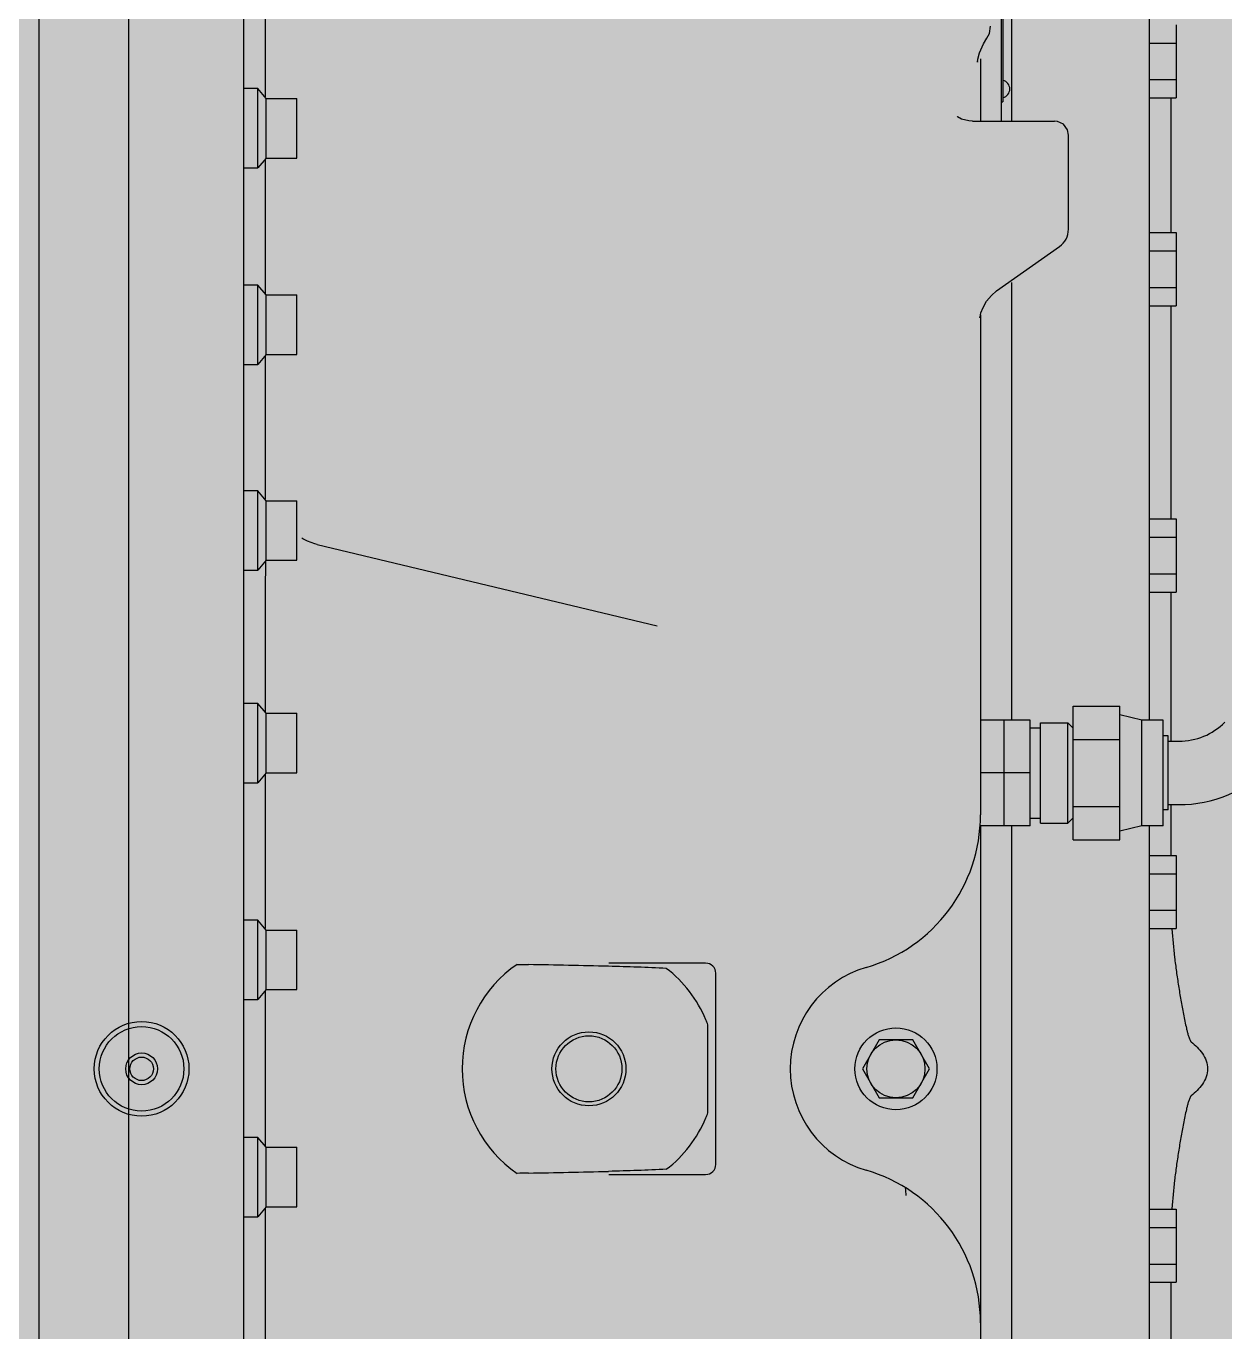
# Model space of a CAD drawing. Header units: millimetres. Extents: x -18489 to 17339, y -1599 to 10961.
# Drawn here: x -14551.59 to -14515.63, y 2497.87 to 2537.06 of the extents above; entities that cross this region are included whole.
import ezdxf

# ---------------------------------------------------------------- set-up
doc = ezdxf.new("R2010")
doc.units = ezdxf.units.MM
for name, color, linetype in [('188K-SM-03-F10-MECH-EQ-Y2257103$0$0 Xref', 8, 'Continuous'), ('188K-SM-03-F10-MECH-EQ-Y2257103$0$M-EQU-FOUNDATION', 8, 'Continuous'), ('188K-SM-03-F10-MECH-EQ-Y2257103$0$Micron CUP L10 HVAC EQU$0$M-MECH-EQU', 136, 'Continuous'), ('188K-SM-03-F10-MECH-EQ-Y2257103$0$Micron CUP L10 HVAC EQU$0$M-PHASE1 AREA', 252, 'Continuous')]:
    doc.layers.add(name, color=color, linetype=linetype)

# ---------------------------------------------------------------- blocks, each defined once
blk = doc.blocks.new('188K-SM-03-F10-MECH-EQ-Y2257103$0$Micron CUP L10 HVAC EQU$0$A$C0c53ceb0')
at = {"layer": '188K-SM-03-F10-MECH-EQ-Y2257103$0$Micron CUP L10 HVAC EQU$0$M-PHASE1 AREA'}
for p, q in [((15946.39442, 14421.94945), (15946.39442, 17666.53668)), ((15919.49876, 15223.37491), (15919.49876, 16544.13405)), ((15980.90207, 15277.66761), (15980.90207, 16489.24129)), ((16208.24658, 16167.89275), (16208.24658, 16283.07838)), ((16208.65255, 16275.21775), (16208.65255, 16173.72466)), ((16211.29137, 16167.89275), (16211.29137, 16238.68024)), ((16252.6498, 15988.11919), (16252.6498, 16238.68024)), ((15987.24539, 16211.78194), (15987.24539, 16175.15033)), ((16203.84011, 16192.8198), (16204.55602, 16194.2062)), ((16204.55602, 16194.2062), (16204.94805, 16196.40179)), ((16260.56626, 16196.81466), (16260.56626, 16174.84077)), ((16201.6451, 16188.40503), (16202.76744, 16191.04029)), ((16202.76744, 16191.04029), (16203.83988, 16192.81941)), ((16252.6498, 16191.32119), (16260.56626, 16191.32119)), ((16201.01222, 16185.59178), (16201.13556, 16186.44039)), ((16201.01906, 16185.73474), (16201.01222, 16185.59178)), ((16201.13556, 16186.44039), (16201.6451, 16188.40503)), ((16201.89951, 16186.58044), (16201.90326, 16185.6663)), ((16201.90326, 16185.66636), (16201.90326, 16167.89275)), ((15985.11403, 16177.65844), (15980.90207, 16177.65844)), ((15985.11403, 16153.85831), (15985.11403, 16177.65844)), ((15987.62599, 16174.70246), (15985.11403, 16177.65844)), ((16252.6498, 16180.33424), (16260.56626, 16180.33424)), ((15987.62599, 16156.8143), (15987.62599, 16174.70246)), ((15987.62599, 16174.70246), (15996.76037, 16174.70246)), ((15996.76037, 16156.8143), (15996.76037, 16174.70246)), ((16208.24658, 16173.72466), (16208.65255, 16173.72466)), ((16252.6498, 16174.84077), (16260.56626, 16174.84077)), ((16258.99312, 16174.84077), (16258.99312, 16134.42179)), ((16195.04673, 16169.13877), (16194.85428, 16169.28819)), ((16196.19157, 16168.51755), (16195.04673, 16169.13877)), ((16198.38703, 16167.95677), (16196.19157, 16168.51755)), ((16199.47864, 16167.89274), (16198.38703, 16167.95677)), ((16199.47836, 16167.89275), (16224.10113, 16167.89275)), ((16225.04193, 16167.79623), (16224.08532, 16167.89257)), ((16226.84142, 16166.92621), (16225.04193, 16167.79623)), ((16228.00407, 16165.28972), (16226.84142, 16166.92621)), ((16228.29142, 16163.70115), (16228.00407, 16165.28972)), ((16228.29146, 16135.41843), (16228.29146, 16163.70242)), ((15987.62599, 16156.8143), (15985.11403, 16153.85831)), ((15987.24539, 16156.36642), (15987.24539, 16116.18421)), ((15987.62599, 16156.8143), (15996.76037, 16156.8143)), ((15980.90207, 16153.85831), (15985.11403, 16153.85831)), ((16252.6498, 16134.42179), (16260.56626, 16134.42179)), ((16260.56626, 16134.42179), (16260.56626, 16112.44789)), ((16206.7524, 16116.90447), (16225.61046, 16130.23913)), ((16252.6498, 16128.92832), (16260.56626, 16128.92832)), ((15985.11403, 16118.69232), (15980.90207, 16118.69232)), ((15985.11403, 16094.89219), (15985.11403, 16118.69232)), ((15987.62599, 16115.73633), (15985.11403, 16118.69232)), ((16211.29137, 15988.11919), (16211.29137, 16119.49429)), ((15987.62599, 16097.84818), (15987.62599, 16115.73633)), ((15987.62599, 16115.73633), (15996.76037, 16115.73633)), ((15996.76037, 16097.84818), (15996.76037, 16115.73633)), ((16203.68999, 16113.80494), (16205.16355, 16115.56954)), ((16205.16355, 16115.56954), (16206.75277, 16116.90473)), ((16252.6498, 16117.94137), (16260.56626, 16117.94137)), ((16202.04966, 16110.35129), (16202.65981, 16111.99313)), ((16202.65981, 16111.99313), (16203.68999, 16113.80494)), ((16252.6498, 16112.44789), (16260.56626, 16112.44789)), ((16258.99312, 16112.44789), (16258.99312, 16048.5079)), ((16201.74017, 16108.81524), (16201.78955, 16109.19534)), ((16201.74417, 16108.87534), (16201.74017, 16108.81524)), ((16201.78955, 16109.19534), (16202.04966, 16110.35129)), ((16201.90326, 16109.70069), (16201.90326, 15959.66935)), ((15987.62599, 16097.84818), (15985.11403, 16094.89219)), ((15987.24539, 16097.4003), (15987.24539, 16054.40911)), ((15987.62599, 16097.84818), (15996.76037, 16097.84818)), ((15980.90207, 16094.89219), (15985.11403, 16094.89219)), ((15985.11403, 16056.91722), (15980.90207, 16056.91722)), ((15985.11403, 16033.11709), (15985.11403, 16056.91722)), ((15987.62599, 16053.96123), (15985.11403, 16056.91722)), ((15987.62599, 16036.07308), (15987.62599, 16053.96123)), ((15987.62599, 16053.96123), (15996.76037, 16053.96123)), ((15996.76037, 16036.07308), (15996.76037, 16053.96123)), ((16252.6498, 16048.5079), (16260.56626, 16048.5079)), ((16260.56626, 16048.5079), (16260.56626, 16026.534)), ((15998.60711, 16042.50677), (15998.25476, 16042.72048)), ((15999.99134, 16041.80412), (15998.60711, 16042.50677)), ((16002.16842, 16041.01534), (15999.99134, 16041.80412)), ((16002.91495, 16040.81896), (16002.16842, 16041.01534)), ((16002.91048, 16040.81997), (16104.91487, 16016.37891)), ((16252.6498, 16043.01442), (16260.56626, 16043.01442)), ((15980.90207, 16033.11709), (15985.11403, 16033.11709)), ((15987.62599, 16036.07308), (15985.11403, 16033.11709)), ((15987.38958, 16035.95751), (15987.24539, 16026.78324)), ((15987.62599, 16036.07308), (15996.76037, 16036.07308)), ((16252.6498, 16032.02747), (16260.56626, 16032.02747)), ((15987.24539, 16026.80694), (15987.24539, 15990.60199)), ((16252.6498, 16026.534), (16260.56626, 16026.534)), ((16258.99312, 16026.534), (16258.99312, 15981.77587)), ((15985.11403, 15993.1101), (15980.90207, 15993.1101)), ((15985.11403, 15969.30997), (15985.11403, 15993.1101)), ((15987.62599, 15990.15412), (15985.11403, 15993.1101)), ((15987.62599, 15972.26596), (15987.62599, 15990.15412)), ((15987.62599, 15990.15412), (15996.76037, 15990.15412)), ((15996.76037, 15972.26596), (15996.76037, 15990.15412)), ((16229.71236, 15992.33039), (16243.66766, 15992.33039)), ((16229.71236, 15952.1914), (16229.71236, 15992.33039)), ((16243.66766, 15952.1914), (16243.66766, 15992.33039)), ((16250.32815, 15988.11919), (16243.66766, 15989.70502)), ((16216.772, 15988.11919), (16201.90326, 15988.11919)), ((16208.90628, 15988.11919), (16208.90628, 15956.4026)), ((16216.772, 15956.4026), (16216.772, 15988.11919)), ((16216.772, 15985.82291), (16219.94366, 15985.82291)), ((16219.94366, 15987.32627), (16228.13288, 15987.32627)), ((16219.94366, 15957.19552), (16219.94366, 15987.32627)), ((16228.13288, 15957.19551), (16228.13288, 15987.32627)), ((16228.13288, 15987.32627), (16229.71236, 15985.74679)), ((16256.67147, 15988.11919), (16250.32815, 15988.11919)), ((16250.32815, 15956.4026), (16250.32815, 15988.11919)), ((16256.67147, 15956.4026), (16256.67147, 15988.11919)), ((16229.71236, 15982.29564), (16243.66766, 15982.29564)), ((16258.25729, 15983.3617), (16256.67147, 15983.3617)), ((16258.25729, 15961.16009), (16258.25729, 15983.3617)), ((16258.25729, 15981.77587), (16261.42895, 15981.77587)), ((15987.62599, 15972.26596), (15985.11403, 15969.30997)), ((15987.24539, 15971.81808), (15987.24539, 15925.56538)), ((15987.62599, 15972.26596), (15996.76037, 15972.26596)), ((16216.772, 15972.26089), (16201.90326, 15972.26089)), ((15980.90207, 15969.30997), (15985.11403, 15969.30997)), ((16229.71236, 15962.22615), (16243.66766, 15962.22615)), ((16258.25729, 15962.74592), (16261.42895, 15962.74592)), ((16258.99312, 15962.74592), (16258.99312, 15947.52228)), ((16216.772, 15958.69888), (16219.94366, 15958.69888)), ((16228.13288, 15957.19551), (16229.71236, 15958.775)), ((16258.25729, 15961.16009), (16256.67147, 15961.16009)), ((16216.772, 15956.4026), (16201.78642, 15956.4026)), ((16201.90326, 15956.4026), (16201.90326, 15657.17628)), ((16211.29137, 15647.4146), (16211.29137, 15956.4026)), ((16219.94366, 15957.19551), (16228.13288, 15957.19551)), ((16250.32815, 15956.4026), (16243.66766, 15954.81677)), ((16256.67147, 15956.4026), (16250.32815, 15956.4026)), ((16252.6498, 15589.58778), (16252.6498, 15956.4026)), ((16229.71236, 15952.1914), (16243.66766, 15952.1914)), ((16252.6498, 15947.52228), (16260.56626, 15947.52228)), ((16260.56626, 15947.52228), (16260.56626, 15925.54838)), ((16252.6498, 15942.0288), (16260.56626, 15942.0288)), ((16252.6498, 15931.04185), (16260.56626, 15931.04185)), ((15985.11403, 15928.07349), (15980.90207, 15928.07349)), ((15985.11403, 15904.27336), (15985.11403, 15928.07349)), ((15987.62599, 15925.1175), (15985.11403, 15928.07349)), ((15987.62599, 15925.1175), (15996.76037, 15925.1175)), ((15987.62599, 15907.22935), (15987.62599, 15925.1175)), ((15996.76037, 15907.22935), (15996.76037, 15925.1175)), ((16252.6498, 15925.54838), (16260.56626, 15925.54838)), ((16119.44013, 15915.17104), (16090.35648, 15915.17104)), ((16122.48492, 15854.78265), (16122.48492, 15912.12624)), ((15987.62599, 15907.22935), (15985.11403, 15904.27336)), ((15987.62599, 15907.22935), (15996.76037, 15907.22935)), ((15980.90207, 15904.27336), (15985.11403, 15904.27336)), ((15987.24539, 15906.78147), (15987.24539, 15860.36132)), ((16120.12787, 15870.26873), (16120.12787, 15896.64016)), ((16171.4943, 15892.17651), (16166.45862, 15883.45445)), ((16181.56567, 15892.17651), (16171.4943, 15892.17651)), ((16186.60136, 15883.45445), (16181.56567, 15892.17651)), ((16166.45862, 15883.45445), (16171.4943, 15874.73238)), ((16181.56567, 15874.73238), (16186.60136, 15883.45445)), ((16171.4943, 15874.73238), (16181.56567, 15874.73238)), ((15985.11403, 15862.86943), (15980.90207, 15862.86943)), ((15987.62599, 15859.91345), (15985.11403, 15862.86943)), ((15985.11403, 15839.0693), (15985.11403, 15862.86943)), ((15987.62599, 15859.91345), (15996.76037, 15859.91345)), ((15987.62599, 15842.02529), (15987.62599, 15859.91345)), ((15996.76037, 15842.02529), (15996.76037, 15859.91345)), ((16090.35648, 15851.73786), (16119.44013, 15851.73786)), ((15987.62599, 15842.02529), (15985.11403, 15839.0693)), ((15987.24539, 15841.57741), (15987.24539, 15795.32177)), ((15987.62599, 15842.02529), (15996.76037, 15842.02529)), ((16252.6498, 15841.36051), (16260.56626, 15841.36051)), ((16260.56626, 15841.36051), (16260.56626, 15819.38662)), ((15980.90207, 15839.0693), (15985.11403, 15839.0693)), ((16252.6498, 15835.86704), (16260.56626, 15835.86704)), ((16252.6498, 15824.88009), (16260.56626, 15824.88009)), ((16252.6498, 15819.38662), (16260.56626, 15819.38662)), ((16258.99312, 15819.38662), (16258.99312, 15740.3749))]:
    blk.add_line(p, q, dxfattribs=at)
for centre, radius in [((15950.20041, 15883.45445), 14.20903), ((15950.20041, 15883.45445), 12.68664), ((16176.52999, 15883.45445), 12.29335), ((16084.42502, 15883.45445), 11.10081), ((16084.42502, 15883.45445), 9.90826), ((16176.52999, 15883.45445), 8.72206), ((15950.20041, 15883.45445), 4.75749), ((15950.20041, 15883.45445), 3.52688)]:
    blk.add_circle(centre, radius, dxfattribs=at)
for centre, radius, start, end in [((16208.06617, 16177.53065), 2.62893, 282.8882277, 77.1117723), ((16221.95236, 16135.41682), 6.33911, 305.1657342, 0.0145603), ((16261.42895, 16001.28405), 19.50818, 270, 315), ((16261.42895, 16001.28405), 38.53814, 270, 315), ((16154.20151, 15959.66935), 47.70175, 286.3288618, 0), ((16119.44013, 15912.12624), 3.04479, 0, 90), ((16084.42502, 15883.45445), 38.05991, 124.5092452, 235.4908554), ((16068.94535, 16092.39444), 177.68146, 268.0381475, 269.1282117), ((16034.93851, 13849.87514), 2065.09568, 88.46293326, 89.13145792), ((16084.42502, 15883.45445), 38.05991, 22.7658208, 52.4142104), ((16176.52999, 15883.45445), 31.71659, 106.3288618, 253.6711382), ((16084.43124, 15883.4569), 38.05322, 20.2698898, 22.7660402), ((16084.42502, 15883.45445), 38.05991, 307.5857896, 337.2341792), ((16084.43991, 15883.44857), 38.0439, 337.233654, 339.730416), ((16068.97183, 15673.57869), 178.61754, 90.8726947, 91.960049), ((16034.94583, 17916.79179), 2064.85361, 270.86870216, 271.53704385), ((16119.44013, 15854.78265), 3.04479, 270, 0), ((16154.20151, 15807.23954), 47.70175, 0, 73.6711382), ((16160.54483, 15845.39454), 19.02995, 0, 7.1272633)]:
    blk.add_arc(centre, radius, start, end, dxfattribs=at)
for points, knots in [([(16259.31138, 15925.45841), (16259.51143, 15922.60029), (16259.93328, 15918.3179), (16260.67043, 15912.62696), (16261.30178, 15908.36092), (16261.88711, 15904.81229), (16262.39234, 15901.9778), (16262.79211, 15899.85446), (16263.21757, 15897.73533), (16263.60228, 15895.9754), (16263.94352, 15894.57443), (16264.22728, 15893.53212), (16264.50219, 15892.66987), (16264.78713, 15892.01354), (16264.9767, 15891.69288), (16265.11506, 15891.57851)], [0, 0, 0, 0, 0.249150235, 0.374006229, 0.499011959, 0.624144181, 0.686751162, 0.749381269, 0.812031623, 0.874698896, 0.906038663, 0.937380981, 0.96872001, 0.984389825, 1, 1, 1, 1]), ([(16265.11506, 15891.57851), (16265.7439, 15891.05872), (16266.95507, 15889.95964), (16268.53817, 15888.07959), (16269.71918, 15885.90974), (16270.03208, 15884.26916), (16270.03208, 15883.45445)], [0, 0, 0, 0, 0.250097272, 0.500230231, 0.750255171, 1, 1, 1, 1]), ([(16270.03208, 15883.45445), (16270.03208, 15882.63974), (16269.71918, 15880.99916), (16268.53817, 15878.82931), (16266.95508, 15876.94925), (16265.7439, 15875.85017), (16265.11506, 15875.33038)], [0, 0, 0, 0, 0.249744859, 0.499769215, 0.749902502, 1, 1, 1, 1]), ([(16265.11506, 15875.33038), (16264.97664, 15875.21597), (16264.78705, 15874.89522), (16264.50211, 15874.23877), (16264.22719, 15873.37645), (16263.94341, 15872.33405), (16263.60215, 15870.93295), (16263.21742, 15869.17285), (16262.79194, 15867.05352), (16262.39214, 15864.92999), (16261.88687, 15862.09523), (16261.30151, 15858.54627), (16260.67014, 15854.27983), (16259.93297, 15848.58836), (16259.51116, 15844.30558), (16259.31115, 15841.4472)], [0, 0, 0, 0, 0.015614886, 0.03128385, 0.062622577, 0.093964732, 0.125304382, 0.187971457, 0.250621631, 0.313251559, 0.37585836, 0.500990207, 0.625995527, 0.750851049, 1, 1, 1, 1])]:
    blk.add_open_spline(points, degree=3, knots=knots, dxfattribs=at)
for points in [[(16107.6396, 15913.61467), (16101.87305, 15913.88405), (16096.1026, 15914.06929), (16090.33193, 15914.22776)], [(16107.6396, 15853.29422), (16101.87305, 15853.02484), (16096.1026, 15852.83961), (16090.33193, 15852.68113)]]:
    blk.add_open_spline(points, degree=3, dxfattribs=at)
blk = doc.blocks.new('188K-SM-03-F10-MECH-EQ-Y2257103$0$Micron CUP L10 HVAC EQU')
at = {"layer": '188K-SM-03-F10-MECH-EQ-Y2257103$0$Micron CUP L10 HVAC EQU$0$M-MECH-EQU'}
blk.add_blockref('188K-SM-03-F10-MECH-EQ-Y2257103$0$Micron CUP L10 HVAC EQU$0$A$C0c53ceb0', (-206166.7, 2082.18), dxfattribs=at)
blk = doc.blocks.new('188K-SM-03-F10-MECH-EQ-Y2257103')
at = {"layer": '188K-SM-03-F10-MECH-EQ-Y2257103$0$M-EQU-FOUNDATION'}
h = blk.add_hatch(dxfattribs=at)
h.set_pattern_fill('AR-CONC', color=256, scale=0.1)
h.set_pattern_definition([(50, (4473.521, 709.199), (18.218467, -1.593909), [1.905, -20.955]), (355, (4473.521, 709.2), (-3.524342, 19.105685), [1.524, -16.764058]), (100.45144, (4475.04, 709.066), (14.694125, 17.511775), [1.619001, -17.809024]), (46.1842, (4473.521, 714.28), (27.107904, -4.204233), [2.8575, -31.4325]), (96.63556, (4475.78, 713.93), (23.740413, 24.742612), [2.428502, -26.71356]), (351.18415, (4473.52, 714.28), (23.740413, 24.742612), [2.285997, -25.145973]), (21, (4476.061, 713.009), (15.161439, -10.22652), [1.905, -20.955]), (326, (4476.061, 713.01), (6.180203, 18.418797), [1.524, -16.764]), (71.45144, (4477.325, 712.157), (21.341642, 8.192277), [1.619001, -17.808994]), (37.5, (4473.5214, 709.199), (0.3088603, 8.4555039), [0, -16.5608, 0, -17.018, 0, -16.8275]), (7.5, (4473.521, 709.199), (6.6819663, 10.0180575), [0, -9.7028, 0, -16.1798, 0, -6.4135]), (327.5, (4467.857, 709.199), (13.5590595, -0.5728744), [0, -6.35, 0, -19.812, 0, -26.289]), (317.5, (4465.317, 709.199), (14.812918, 2.542649), [0, -8.255, 0, -13.1572, 0, -18.669])])
h.paths.add_polyline_path([(-14928.149, 5602.459), (-14278.149, 5602.459), (-14278.149, 1902.459), (-14928.149, 1902.459)], flags=16)
h.paths.add_polyline_path([(-14933.149, 5607.459), (-14273.149, 5607.459), (-14273.149, 1897.459), (-14933.149, 1897.459)])
h = blk.add_hatch(dxfattribs=at)
h.set_pattern_fill('AR-CONC', color=256, scale=0.3)
h.set_pattern_definition([(50, (4473.52, 709.2), (54.6554, -4.78173), [5.715, -62.865]), (355, (4473.52, 709.2), (-10.57303, 57.31705), [4.572, -50.29218]), (100.45144, (4478.076, 708.8), (44.08237, 52.53533), [4.857, -53.42707]), (46.1842, (4473.52, 724.44), (81.32371, -12.6127), [8.5725, -94.2975]), (96.63556, (4480.3, 723.39), (71.22124, 74.22784), [7.2855, -80.14068]), (351.18415, (4473.52, 724.44), (71.22124, 74.22784), [6.858, -75.43792]), (21, (4481.14, 720.63), (45.48432, -30.67956), [5.715, -62.865]), (326, (4481.14, 720.63), (18.54061, 55.25639), [4.572, -50.292]), (71.45144, (4484.93, 718.07), (64.02493, 24.57683), [4.857, -53.42698]), (37.5, (4473.521, 709.2), (0.926581, 25.366512), [0, -49.6824, 0, -51.054, 0, -50.4825]), (7.5, (4473.52, 709.2), (20.0459, 30.054172), [0, -29.1084, 0, -48.5394, 0, -19.2405]), (327.5, (4456.529, 709.2), (40.677179, -1.718623), [0, -19.05, 0, -59.436, 0, -78.867]), (317.5, (4448.91, 709.2), (44.438754, 7.62795), [0, -24.765, 0, -39.4716, 0, -56.007])])
h.paths.add_polyline_path([(-14918.149, 5592.459), (-14288.149, 5592.459), (-14288.149, 1912.459), (-14918.149, 1912.459)])
at = {"layer": '188K-SM-03-F10-MECH-EQ-Y2257103$0$0 Xref', "xscale": 0.1, "yscale": 0.1, "zscale": 0.1}
blk.add_blockref('188K-SM-03-F10-MECH-EQ-Y2257103$0$Micron CUP L10 HVAC EQU', (4473.521, 709.199), dxfattribs=at)

msp = doc.modelspace()

# ---------------------------------------------------------------- block references
msp.add_blockref('188K-SM-03-F10-MECH-EQ-Y2257103', (0, 0))

doc.saveas('drawing.dxf')
